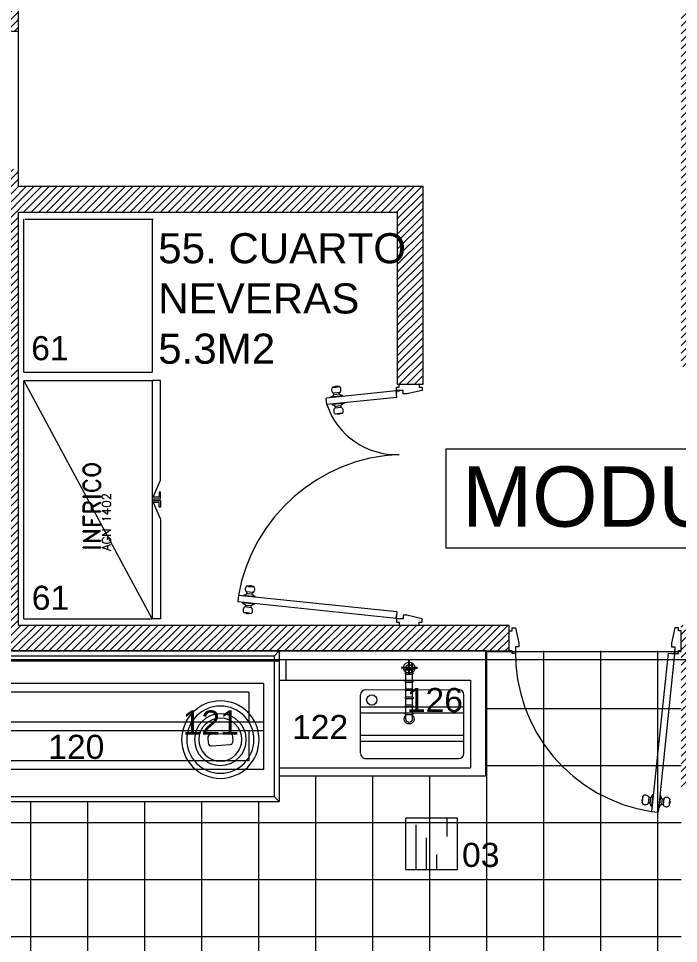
# Model space of a CAD drawing. Extents: x 98839 to 99031, y 101876 to 101926.
# Drawn here: x 98883.83 to 98887.67, y 101909.7 to 101915.07 of the extents above; entities that cross this region are included whole.
import ezdxf
from ezdxf.enums import TextEntityAlignment as Align

# ---------------------------------------------------------------- set-up
doc = ezdxf.new("R2010")
doc.units = 0
doc.header["$LTSCALE"] = 8
doc.header["$MEASUREMENT"] = 0
doc.linetypes.add('DASHDOTX2', pattern=[2, 1, -0.5, 0, -0.5])
doc.linetypes.add('HIDDEN', pattern=[0.375, 0.25, -0.125])
doc.layers.get('0').update_dxf_attribs({"linetype": 'CONTINUOUS', "lineweight": 9})
for name, color, linetype, lineweight in [('5- 0.18 (muebles fijos)', 3, 'CONTINUOUS', 18), ('A_ACHU-1', 253, 'CONTINUOUS', 0), ('A_CARP-MAD', 46, 'CONTINUOUS', 18), ('A_CLRA-YESO', 71, 'CONTINUOUS', 18), ('A_EJES', 75, 'DASHDOTX2', 5), ('A_MUEB-FIJO', 3, 'CONTINUOUS', 15), ('A_MURO', 7, 'CONTINUOUS', 20), ('A_PISO-ACHU', 251, 'CONTINUOUS', 0), ('A_PROY', 16, 'HIDDEN', 5), ('A_PUER', 134, 'CONTINUOUS', 18), ('A_TEXT', 154, 'CONTINUOUS', 0), ('MOBILIARIO', 3, 'CONTINUOUS', 15)]:
    doc.layers.add(name, color=color, linetype=linetype, lineweight=lineweight)
doc.layers.add('BORRAME', color=1, linetype='CONTINUOUS')
doc.styles.add('DIM', font='arial.ttf')
doc.styles.add('ROMAND', font='romand.shx')
pattern_1 = [(45, (0, 0), (-0.022097086912, 0.022097086912), [])]

# ---------------------------------------------------------------- blocks, each defined once
blk = doc.blocks.new('MD-200-7C-flat-1')
at = {"color": 3}
for p, q in [((-12.4, 174.6), (1847.8, 307.1)), ((1847.8, 307.1), (1910, -565.7)), ((-12.4, 174.6), (49.7, -698.2)), ((1910, -565.7), (49.7, -698.2))]:
    blk.add_line(p, q, dxfattribs=at)
at = {"color": 4}
for p, q in [((19.6, 146.8), (1820, 275)), ((1820, 275), (1847.8, 307.1)), ((1820, 275), (1878, -537.9)), ((19.6, 146.8), (-12.4, 174.6)), ((19.6, 146.8), (77.5, -666.2)), ((1878, -537.9), (77.5, -666.2)), ((1878, -537.9), (1910, -565.7)), ((77.5, -666.2), (49.7, -698.2))]:
    blk.add_line(p, q, dxfattribs=at)
at = {"color": 4, "ltscale": 10}
blk.add_line((-8.2, 114.7), (1852.1, 247.2), dxfattribs=at)
at = {"layer": 'BORRAME', "style": 'ROMAND', "flags": 9}
for tag, p in [('CODIGO', (896.9, -233.5)), ('DESCRIPCION', (857.2, -266.4)), ('TIPO', (924.4, -291.7)), ('SUBAPARATOS_QUE_TIENE', (759.7, -332.1)), ('CODIGO_DE_ZONA', (823.1, -357.6)), ('NUMERO_DE_POSICION', (790.6, -390)), ('VARIABLE_ANCHO', (836.2, -446.9)), ('VARIABLE_LARGO', (837.4, -416.8))]:
    blk.add_attdef(tag, p, '', height=20, rotation=4.0753, dxfattribs=at)
blk = doc.blocks.new('VS')
at = {"color": 0, "linetype": 'ByBlock'}
for radius in [150, 125]:
    blk.add_circle((0, 0), radius, dxfattribs=at)
at = {"layer": 'BORRAME', "style": 'ROMAND', "flags": 9}
for tag, p in [('CODIGO', (-0.1, -1.1)), ('DESCRIPCION', (-0.1, -31.1)), ('TIPO', (-0.1, -61.1)), ('ORDEN_DEL_SUBAPARATO', (-0.1, -91.1)), ('PERTENECE_AL_APARATO', (-0.1, -121.1)), ('CODIGO_DE_ZONA', (-0.1, -151.1)), ('NUMERO_DE_POSICION', (-0.1, -181.1)), ('VARIABLE_LARGO', (-0.1, -211.1)), ('VARIABLE_ANCHO', (-0.1, -241.1))]:
    blk.add_attdef(tag, text='', height=20, dxfattribs=at).set_placement(p, align=Align.MIDDLE)
blk = doc.blocks.new('CUBO')
at = {"color": 0, "linetype": 'ByBlock'}
blk.add_lwpolyline([(-52.6, 32.8), (52.6, 32.8, -0.414214), (72.6, 12.8), (72.6, -12.8, -0.414214), (52.6, -32.8), (-52.6, -32.8, -0.414214), (-72.6, -12.8), (-72.6, 12.8, -0.414214)], format="xyb", close=True, dxfattribs=at)
for radius in [225, 195]:
    blk.add_circle((0, 0), radius, dxfattribs=at)
blk = doc.blocks.new('ES-$-1-SMV')
at = {"color": 0, "linetype": 'ByBlock'}
for p, q in [((0, 0), (0, -500)), ((0, 0), (1000, 0)), ((1000, 0), (1000, -500)), ((0, -225), (1000, -225)), ((0, -275), (1000, -275)), ((0, -500), (1000, -500))]:
    blk.add_line(p, q, dxfattribs=at)
at = {"color": 2, "linetype": 'ByBlock'}
for p, q in [((50, -50), (50, -225)), ((50, -50), (950, -50)), ((950, -50), (950, -225)), ((50, -275), (50, -450)), ((950, -275), (950, -450)), ((50, -450), (950, -450))]:
    blk.add_line(p, q, dxfattribs=at)
at = {"layer": 'BORRAME', "style": 'ROMAND', "flags": 9}
for tag, p in [('CODIGO', (473.7, -139.7)), ('DESCRIPCION', (473.7, -169.7)), ('TIPO', (473.7, -199.7)), ('SUBAPARATOS_QUE_TIENE', (473.7, -229.7)), ('CODIGO_DE_ZONA', (473.7, -259.7)), ('NUMERO_DE_POSICION', (473.7, -289.7)), ('VARIABLE_LARGO', (473.7, -319.7)), ('VARIABLE_ANCHO', (473.7, -349.7))]:
    blk.add_attdef(tag, text='', height=20, dxfattribs=at).set_placement(p, align=Align.MIDDLE)
blk = doc.blocks.new('AGN-1402')
at = {"color": 4, "linetype": 'ByBlock'}
blk.add_line((0, -744), (1385, 0), dxfattribs=at)
at = {"color": 0, "linetype": 'ByBlock'}
for p, q in [((0, 0), (0, -744)), ((0, 0), (1385, 0)), ((1385, 0), (1385, -744)), ((1385, -744), (0, -744))]:
    blk.add_line(p, q, dxfattribs=at)
at = {"color": 4, "linetype": 'ByBlock'}
for points in [[(687, -744), (687, -794), (648.1, -794), (648.1, -786.5), (677, -786.5), (677, -750.5), (579.8, -794), (0, -794), (0, -744)], [(698, -744), (698, -794), (736.9, -794), (736.9, -786.5), (708, -786.5), (708, -750.5), (805.2, -794), (1385, -794), (1385, -744)]]:
    blk.add_lwpolyline(points, dxfattribs=at)
at = {"layer": 'BORRAME', "style": 'ROMAND'}
for s, height, p in [('INFRICO', 100, (394.8, -444.2, 0)), ('AGN 1402', 50, (394.8, -504.6, 0))]:
    blk.add_text(s, height=height, dxfattribs=at).set_placement(p)
at = {"layer": 'BORRAME', "style": 'ROMAND', "flags": 9}
for tag, p in [('CODIGO', (659.5, -59.1)), ('DESCRIPCION', (659.5, -89.1)), ('SUBAPARATOS_QUE_TIENE', (659.5, -149.1)), ('TIPO', (659.5, -119.1)), ('NUMERO_DE_POSICION', (659.5, -209.1)), ('CODIGO_DE_ZONA', (659.5, -179.1)), ('VARIABLE_ANCHO', (659.5, -269.1)), ('VARIABLE_LARGO', (659.5, -239.1))]:
    blk.add_attdef(tag, text='', height=20, dxfattribs=at).set_placement(p, align=Align.MIDDLE)
blk = doc.blocks.new('GF-6634-flat-1')
at = {"color": 3}
for p, q in [((-18.6, -4.9), (-18.3, -9.6)), ((-18.3, -9.6), (19.4, -6.9)), ((-17.6, -19), (20.1, -16.3)), ((-16.6, -33.1), (-17.6, -19)), ((-16.6, -33.1), (21.1, -30.4)), ((-15.9, -42.6), (21.8, -39.9)), ((-13.2, -80.3), (-15.9, -42.6)), ((19.1, -2.2), (19.4, -6.9)), ((21.1, -30.4), (20.1, -16.3)), ((24.5, -77.6), (21.8, -39.9)), ((-13.2, -80.3), (24.5, -77.6)), ((-12.6, -89.7), (25.1, -87)), ((-9.9, -127.4), (-12.6, -89.7)), ((27.8, -124.7), (25.1, -87)), ((-9.9, -127.4), (27.8, -124.7)), ((-9.2, -136.8), (28.5, -134.1)), ((-6.5, -174.5), (-9.2, -136.8)), ((31.2, -171.8), (28.5, -134.1)), ((-6.5, -174.5), (31.2, -171.8)), ((-5.8, -183.9), (31.9, -181.2)), ((-3.2, -221.6), (-5.8, -183.9)), ((34.5, -218.9), (31.9, -181.2)), ((-3.2, -221.6), (34.5, -218.9)), ((-2.5, -231), (35.2, -228.4)), ((0.1, -266.8), (-2.5, -231)), ((0.1, -266.8), (37.8, -264.1)), ((37.8, -264.1), (35.2, -228.4)), ((0.7, -276.2), (38.4, -273.5)), ((2.6, -301.7), (0.7, -276.2)), ((40.3, -299), (38.4, -273.5))]:
    blk.add_line(p, q, dxfattribs=at)
for centre, radius, start, end in [((0.3, -3.5), 33.1, 308.9252, 239.2253), ((0.3, -3.5), 18.9, 4.0753, 184.0753), ((-17.9, -14.3), 4.72, 94.0753, 274.0753), ((-16.2, -37.8), 4.72, 94.0753, 274.0753), ((19.8, -11.6), 4.72, 274.0753, 94.0753), ((21.4, -35.2), 4.72, 274.0753, 94.0753), ((-12.9, -85), 4.72, 94.0753, 274.0753), ((24.8, -82.3), 4.72, 274.0753, 94.0753), ((-9.5, -132.1), 4.72, 94.0753, 274.0753), ((28.2, -129.4), 4.72, 274.0753, 94.0753), ((-6.2, -179.2), 4.72, 94.0753, 274.0753), ((31.5, -176.5), 4.72, 274.0753, 94.0753), ((-2.8, -226.3), 4.72, 94.0753, 274.0753), ((0.4, -271.5), 4.72, 94.0753, 274.0753), ((34.9, -223.6), 4.72, 274.0753, 94.0753), ((38.1, -268.8), 4.72, 274.0753, 94.0753), ((21.4, -300.4), 28.3, 135.8856, 52.2649), ((21.4, -300.4), 18.9, 184.0753, 4.0753)]:
    blk.add_arc(centre, radius, start, end, dxfattribs=at)
at = {"layer": 'BORRAME'}
for p, q in [((3, -42.4), (-3, 42.4)), ((-45.7, -6.8), (46.2, -0.2))]:
    blk.add_line(p, q, dxfattribs=at)
at = {"layer": 'BORRAME', "style": 'ROMAND', "flags": 9}
for tag, p in [('DESCRIPCION', (-107.5, -122)), ('CODIGO', (-67.9, -89.1)), ('SUBAPARATOS_QUE_TIENE', (-205, -187.6)), ('TIPO', (-40.3, -147.2)), ('NUMERO_DE_POSICION', (-174.2, -245.6)), ('CODIGO_DE_ZONA', (-141.6, -213.2)), ('VARIABLE_ANCHO', (-128.6, -302.5)), ('VARIABLE_LARGO', (-127.4, -272.3))]:
    blk.add_attdef(tag, p, '', height=20, rotation=4.0753, dxfattribs=at)
blk = doc.blocks.new('MR-120-7-D-flat-1')
at = {"color": 3}
for p, q in [((1197, 85.3), (0, 0)), ((1248.5, -637.9), (1197, 85.3)), ((0, 0), (12.1, -169.6)), ((51.5, -723.2), (1248.5, -637.9)), ((48.3, -678.3), (51.5, -723.2))]:
    blk.add_line(p, q, dxfattribs=at)
at = {"color": 2}
for p, q in [((43.4, -47), (1200.5, 35.4)), ((52, -166.7), (43.4, -47)), ((12.1, -169.6), (1119.3, -90.7)), ((1119.3, -90.7), (1155.5, -599.4)), ((516.8, -188.7), (1055.5, -150.4)), ((1111.7, -517.3), (1087.5, -178.2)), ((513.2, -559.9), (489, -220.8)), ((545.3, -587.7), (1083.9, -549.4)), ((48.3, -678.3), (1155.5, -599.4))]:
    blk.add_line(p, q, dxfattribs=at)
at = {"color": 4}
for p, q in [((494, -290.6), (1092.5, -248)), ((496.5, -325.5), (1095, -282.9)), ((505.7, -455.2), (1104.2, -412.6)), ((508.2, -490.1), (1106.7, -447.5))]:
    blk.add_line(p, q, dxfattribs=at)
blk.add_circle((556, -246.1), 30, dxfattribs=at)
at = {"color": 2}
for centre, start, end in [((1057.6, -180.3), 4.0753, 94.0753), ((519, -218.7), 94.0753, 184.0753), ((1081.7, -519.4), 274.0753, 4.0753), ((543.1, -557.8), 184.0753, 274.0753)]:
    blk.add_arc(centre, 30, start, end, dxfattribs=at)
at = {"layer": 'BORRAME'}
for p, q in [((747.2, -45.4), (807.1, -41.1)), ((779.3, -73.2), (775, -13.3))]:
    blk.add_line(p, q, dxfattribs=at)
at = {"layer": 'BORRAME', "style": 'ROMAND', "flags": 9}
for tag, p in [('DESCRIPCION', (713.9, -246.2)), ('CODIGO', (753.6, -213.3)), ('SUBAPARATOS_QUE_TIENE', (616.5, -311.8)), ('TIPO', (781.2, -271.5)), ('CODIGO_DE_ZONA', (679.9, -337.4)), ('NUMERO_DE_POSICION', (647.3, -369.8)), ('VARIABLE_LARGO', (694.1, -396.5)), ('VARIABLE_ANCHO', (692.9, -426.7))]:
    blk.add_attdef(tag, p, '', height=20, rotation=4.0753, dxfattribs=at)
blk = doc.blocks.new('I-30-30')
at = {"color": 0, "linetype": 'ByBlock'}
for p, q in [((0, 0), (0, -300)), ((0, 0), (300, 0)), ((300, 0), (300, -300)), ((0, -300), (300, -300))]:
    blk.add_line(p, q, dxfattribs=at)
at = {"color": 4, "linetype": 'ByBlock'}
for p, q in [((0, -60), (260, -60)), ((0, -120), (183.7, -120)), ((0, -180), (87.9, -180)), ((190.9, -240), (300, -240))]:
    blk.add_line(p, q, dxfattribs=at)
at = {"layer": 'BORRAME', "style": 'ROMAND', "flags": 9}
for tag, p in [('DESCRIPCION', (151.1, -363.7)), ('CODIGO', (151.1, -333.7)), ('SUBAPARATOS_QUE_TIENE', (151.1, -423.7)), ('TIPO', (151.1, -393.7)), ('NUMERO_DE_POSICION', (151.1, -483.7)), ('CODIGO_DE_ZONA', (151.1, -453.7)), ('VARIABLE_ANCHO', (151.1, -543.7)), ('VARIABLE_LARGO', (151.1, -513.7))]:
    blk.add_attdef(tag, text='', height=20, dxfattribs=at).set_placement(p, align=Align.MIDDLE)
blk = doc.blocks.new('puerta mad 1mt')
at = {"layer": '5- 0.18 (muebles fijos)'}
blk.add_line((0.1553, 0.9898), (0.1553, 0.9898), dxfattribs=at)
at = {"layer": 'A_ACHU-1'}
for p, q in [((0.1118, 0.9685), (0.101, 0.9521)), ((0.1045, 0.8989), (0.1118, 0.9685)), ((0.1148, 0.9682), (0.1118, 0.9685)), ((0.1148, 0.9682), (0.1118, 0.9685)), ((0.0483, 0.9343), (0.0494, 0.9455)), ((0.0483, 0.9343), (0.0509, 0.934)), ((0.0494, 0.9455), (0.0521, 0.9453)), ((0.0494, 0.9197), (0.0509, 0.934)), ((0.0509, 0.934), (0.0535, 0.9595)), ((0.0842, 0.9161), (0.0884, 0.9559)), ((0.0946, 0.9197), (0.0847, 0.9208)), ((0.0978, 0.9502), (0.0879, 0.9512)), ((0.0944, 0.9176), (0.098, 0.9524)), ((0.0973, 0.9173), (0.0944, 0.9176)), ((0.1045, 0.8989), (0.0973, 0.9173)), ((0.101, 0.9521), (0.098, 0.9524)), ((0.1483, 0.8943), (0.1556, 0.964)), ((0.1526, 0.9643), (0.1556, 0.964)), ((0.1526, 0.9643), (0.1556, 0.964)), ((0.1556, 0.964), (0.1628, 0.9456)), ((0.162, 0.9105), (0.1657, 0.9453)), ((0.1628, 0.9456), (0.1657, 0.9453)), ((0.1654, 0.9431), (0.1754, 0.9421)), ((0.1717, 0.907), (0.1759, 0.9468)), ((0.2065, 0.9033), (0.208, 0.9176)), ((0.208, 0.9176), (0.2107, 0.9431)), ((0.2107, 0.9173), (0.208, 0.9176)), ((0.2118, 0.9286), (0.2092, 0.9289)), ((0.2107, 0.9173), (0.2118, 0.9286)), ((0.1075, 0.8986), (0.1045, 0.8989)), ((0.1453, 0.8946), (0.1483, 0.8943)), ((0.1483, 0.8943), (0.1591, 0.9108)), ((0.1591, 0.9108), (0.162, 0.9105)), ((0.1623, 0.9127), (0.1722, 0.9116)), ((0.0213, 0.057), (0.0199, 0.057)), ((0.0214, 0.0735), (0.0213, 0.057)), ((0.0214, 0.0735), (0.0218, 0.0785)), ((0.0215, 0.0755), (0.038, 0.0741)), ((0.0216, 0.0765), (0.0307, 0.0757)), ((0.0381, 0.0751), (0.038, 0.0741))]:
    blk.add_line(p, q, dxfattribs=at)
blk.add_circle((0.0215, 0.075), 0.00188, dxfattribs=at)
for centre, radius, start, end in [((-0.0402, 0.9492), 0.0943, 341.7975, 6.2754), ((0.0685, 0.9345), 0.0242, 217.6393, 310.4336), ((0.0692, 0.9411), 0.0242, 37.6393, 130.4336), ((0.1916, 0.9284), 0.0242, 37.6393, 130.4336), ((0.3003, 0.9136), 0.0943, 161.7975, 186.2754), ((0.1909, 0.9217), 0.0242, 217.6393, 310.4336), ((0.0215, 0.075), 0.000938, 85, 265), ((0.0215, 0.075), 0.000937, 265, 85)]:
    blk.add_arc(centre, radius, start, end, dxfattribs=at)
at = {"layer": 'A_CARP-MAD'}
for points in [[(-0.017, -0.058), (0, -0.058), (0, -0.075), (0.02, -0.075), (0.04, 0.015), (0.04, 0.035), (0.02, 0.035), (0.02, 0.075), (0, 0.075), (0, 0.058), (-0.017, 0.058)], [(0.983, -0.058), (0.966, -0.058), (0.966, -0.075), (0.946, -0.075), (0.926, 0.015), (0.926, 0.035), (0.946, 0.035), (0.946, 0.075), (0.966, 0.075), (0.966, 0.058), (0.983, 0.058)]]:
    blk.add_lwpolyline(points, close=True, dxfattribs=at)
at = {"layer": 'A_PROY'}
blk.add_arc((0.0162, 0.0728), 0.9299, 358.9025, 81.3874, dxfattribs=at)
at = {"layer": 'A_PUER'}
for p, q in [((0.0216, 0.0765), (0.1176, 0.9956)), ((0.0595, 0.0732), (0.1555, 0.9923)), ((0.1555, 0.9923), (0.1176, 0.9956)), ((0.0595, 0.0732), (0.0216, 0.0765))]:
    blk.add_line(p, q, dxfattribs=at)
blk = doc.blocks.new('puerta 11')
at = {"layer": '5- 0.18 (muebles fijos)'}
for p, q in [((-1.2277, 0.9898), (-1.2277, 0.9898)), ((-0.1186, 0.4761), (-0.1186, 0.4761))]:
    blk.add_line(p, q, dxfattribs=at)
at = {"layer": 'A_ACHU-1'}
for p, q in [((-1.2712, 0.9685), (-1.282, 0.9521)), ((-1.2785, 0.8989), (-1.2712, 0.9685)), ((-1.2682, 0.9682), (-1.2712, 0.9685)), ((-1.2682, 0.9682), (-1.2712, 0.9685)), ((-1.3347, 0.9343), (-1.3336, 0.9455)), ((-1.3347, 0.9343), (-1.3321, 0.934)), ((-1.3336, 0.9455), (-1.3309, 0.9453)), ((-1.3336, 0.9197), (-1.3321, 0.934)), ((-1.3321, 0.934), (-1.3295, 0.9595)), ((-1.2988, 0.9161), (-1.2946, 0.9559)), ((-1.2884, 0.9197), (-1.2983, 0.9208)), ((-1.2852, 0.9502), (-1.2951, 0.9512)), ((-1.2886, 0.9176), (-1.285, 0.9524)), ((-1.2857, 0.9173), (-1.2886, 0.9176)), ((-1.2785, 0.8989), (-1.2857, 0.9173)), ((-1.282, 0.9521), (-1.285, 0.9524)), ((-1.2347, 0.8943), (-1.2274, 0.964)), ((-1.2304, 0.9643), (-1.2274, 0.964)), ((-1.2304, 0.9643), (-1.2274, 0.964)), ((-1.2274, 0.964), (-1.2202, 0.9456)), ((-1.221, 0.9105), (-1.2173, 0.9453)), ((-1.2202, 0.9456), (-1.2173, 0.9453)), ((-1.2176, 0.9431), (-1.2076, 0.9421)), ((-1.2113, 0.907), (-1.2071, 0.9468)), ((-1.1765, 0.9033), (-1.175, 0.9176)), ((-1.175, 0.9176), (-1.1723, 0.9431)), ((-1.1723, 0.9173), (-1.175, 0.9176)), ((-1.1712, 0.9286), (-1.1738, 0.9289)), ((-1.1723, 0.9173), (-1.1712, 0.9286)), ((-1.2755, 0.8986), (-1.2785, 0.8989)), ((-1.2377, 0.8946), (-1.2347, 0.8943)), ((-1.2347, 0.8943), (-1.2239, 0.9108)), ((-1.2239, 0.9108), (-1.221, 0.9105)), ((-1.2207, 0.9127), (-1.2108, 0.9116)), ((-0.1351, 0.3933), (-0.1392, 0.4331)), ((-0.1261, 0.4319), (-0.129, 0.4316)), ((-0.1254, 0.3968), (-0.129, 0.4316)), ((-0.1189, 0.4503), (-0.1261, 0.4319)), ((-0.1159, 0.4506), (-0.1189, 0.4503)), ((-0.1159, 0.4506), (-0.1189, 0.4503)), ((-0.1116, 0.3807), (-0.1189, 0.4503)), ((-0.0781, 0.4545), (-0.0751, 0.4548)), ((-0.0781, 0.4545), (-0.0751, 0.4548)), ((-0.0751, 0.4548), (-0.0643, 0.4384)), ((-0.0679, 0.3852), (-0.0751, 0.4548)), ((-0.0643, 0.4384), (-0.0614, 0.4387)), ((-0.0577, 0.4039), (-0.0614, 0.4387)), ((-0.0612, 0.4365), (-0.0512, 0.4375)), ((-0.0475, 0.4024), (-0.0517, 0.4422)), ((-0.0142, 0.4203), (-0.0169, 0.4459)), ((-0.0128, 0.4319), (-0.0154, 0.4316)), ((-0.0116, 0.4206), (-0.0128, 0.4319)), ((-0.1752, 0.4149), (-0.1725, 0.4152)), ((-0.174, 0.4036), (-0.1752, 0.4149)), ((-0.1714, 0.4039), (-0.174, 0.4294)), ((-0.174, 0.4036), (-0.1714, 0.4039)), ((-0.1699, 0.3897), (-0.1714, 0.4039)), ((-0.1288, 0.4294), (-0.1387, 0.4284)), ((-0.1256, 0.399), (-0.1356, 0.398)), ((-0.1225, 0.3971), (-0.1254, 0.3968)), ((-0.1116, 0.3807), (-0.1225, 0.3971)), ((-0.1086, 0.381), (-0.1116, 0.3807)), ((-0.0708, 0.3849), (-0.0679, 0.3852)), ((-0.0679, 0.3852), (-0.0607, 0.4036)), ((-0.0607, 0.4036), (-0.0577, 0.4039)), ((-0.058, 0.4061), (-0.048, 0.4071)), ((-0.0116, 0.4206), (-0.0142, 0.4203)), ((-0.0127, 0.4061), (-0.0142, 0.4203)), ((-1.3617, 0.057), (-1.3631, 0.057)), ((-1.3616, 0.0735), (-1.3617, 0.057)), ((-1.3616, 0.0735), (-1.3612, 0.0785)), ((-1.3615, 0.0755), (-1.345, 0.0741)), ((-1.3614, 0.0765), (-1.3523, 0.0757)), ((-1.3449, 0.0751), (-1.345, 0.0741)), ((-0.0551, 0.0751), (-0.055, 0.0741)), ((-0.0385, 0.0755), (-0.055, 0.0741)), ((-0.0386, 0.0765), (-0.0477, 0.0757)), ((-0.0384, 0.0735), (-0.0388, 0.0785)), ((-0.0384, 0.0735), (-0.0383, 0.057)), ((-0.0383, 0.057), (-0.0369, 0.057))]:
    blk.add_line(p, q, dxfattribs=at)
for centre in [(-1.3615, 0.075), (-0.0385, 0.075)]:
    blk.add_circle(centre, 0.00188, dxfattribs=at)
for centre, radius, start, end in [((-1.4232, 0.9492), 0.0943, 341.7975, 6.2754), ((-1.3145, 0.9345), 0.0242, 217.6393, 310.4336), ((-1.3138, 0.9411), 0.0242, 37.6393, 130.4336), ((-1.1914, 0.9284), 0.0242, 37.6393, 130.4336), ((-1.0827, 0.9136), 0.0943, 161.7975, 186.2754), ((-1.1921, 0.9217), 0.0242, 217.6393, 310.4336), ((-0.1549, 0.4147), 0.0242, 49.5664, 142.3607), ((-0.0326, 0.4275), 0.0242, 49.5664, 142.3607), ((0.0769, 0.4355), 0.0943, 173.7246, 198.2025), ((-0.2637, 0.4), 0.0943, 353.7246, 18.2025), ((-0.1542, 0.408), 0.0242, 229.5664, 322.3607), ((-0.0319, 0.4208), 0.0242, 229.5664, 322.3607), ((-1.3615, 0.075), 0.000938, 85, 265), ((-1.3615, 0.075), 0.000937, 265, 85), ((-0.0385, 0.075), 0.000937, 95, 275), ((-0.0385, 0.075), 0.000938, 275, 95)]:
    blk.add_arc(centre, radius, start, end, dxfattribs=at)
at = {"layer": 'A_CARP-MAD'}
for points in [[(-1.4, -0.058), (-1.383, -0.058), (-1.383, -0.075), (-1.363, -0.075), (-1.343, 0.015), (-1.343, 0.035), (-1.363, 0.035), (-1.363, 0.075), (-1.383, 0.075), (-1.383, 0.058), (-1.4, 0.058)], [(0, -0.058), (-0.017, -0.058), (-0.017, -0.075), (-0.037, -0.075), (-0.057, 0.015), (-0.057, 0.035), (-0.037, 0.035), (-0.037, 0.075), (-0.017, 0.075), (-0.017, 0.058), (0, 0.058)]]:
    blk.add_lwpolyline(points, close=True, dxfattribs=at)
at = {"layer": 'A_PROY'}
for centre, radius, start, end in [((-1.3983, 0.0164), 0.9907, 2.4077, 80.0702), ((0.0164, 0.0754), 0.4253, 108.544, 182.3422)]:
    blk.add_arc(centre, radius, start, end, dxfattribs=at)
at = {"layer": 'A_PUER'}
for p, q in [((-1.3614, 0.0765), (-1.2654, 0.9956)), ((-1.3235, 0.0732), (-1.2275, 0.9923)), ((-1.2275, 0.9923), (-1.2654, 0.9956)), ((-0.1188, 0.4786), (-0.081, 0.4819)), ((-0.0765, 0.0732), (-0.1188, 0.4786)), ((-0.0386, 0.0765), (-0.081, 0.4819)), ((-1.3235, 0.0732), (-1.3614, 0.0765)), ((-0.0765, 0.0732), (-0.0386, 0.0765))]:
    blk.add_line(p, q, dxfattribs=at)
blk = doc.blocks.new('A$C004831D2')
at = {"rotation": 90}
blk.add_blockref('puerta 11', (4.62, 9.35), dxfattribs=at)

msp = doc.modelspace()

# ---------------------------------------------------------------- hatches: boundary and pattern name
at = {"layer": 'A_CLRA-YESO', "true_color": 0x57ad00}
h = msp.add_hatch(dxfattribs=at)
h.set_pattern_fill('ANSI31', color=74, scale=0.25)
h.set_pattern_definition(pattern_1)
h.paths.add_polyline_path([(98882.8897, 101913.0944), (98881.2347, 101913.0944), (98881.2347, 101912.9444), (98882.8897, 101912.9444)])
h.paths.add_polyline_path([(98883.8347, 101915.1494), (98881.2347, 101915.1494), (98881.2347, 101914.9994), (98883.8347, 101914.9994)])
h.paths.add_polyline_path([(98882.8597, 101917.2044), (98881.2347, 101917.2044), (98881.2347, 101917.0544), (98882.8597, 101917.0544)])
h = msp.add_hatch(dxfattribs=at)
h.set_pattern_fill('ANSI31', color=74, scale=0.25)
h.set_pattern_definition(pattern_1)
h.paths.add_polyline_path([(98887.8347, 101908.4494), (98887.6847, 101908.4494), (98887.6847, 101905.4494), (98887.8347, 101905.4494), (98887.8347, 101906.0494), (98890.4347, 101906.0494), (98890.4347, 101906.1994), (98887.8347, 101906.1994)])
h.paths.add_polyline_path([(98890.4347, 101909.5994), (98887.6847, 101909.5994), (98887.6847, 101909.4494), (98890.4347, 101909.4494)])
h.paths.add_polyline_path([(98887.8347, 101911.3994), (98890.1847, 101911.3994), (98890.1847, 101911.5494), (98887.6847, 101911.5494), (98887.6847, 101910.5994), (98887.8347, 101910.5994)])
h.paths.add_polyline_path([(98886.6847, 101911.5494), (98883.8347, 101911.5494), (98883.8347, 101913.9494), (98886.0347, 101913.9494), (98886.0347, 101912.9494), (98886.1847, 101912.9494), (98886.1847, 101914.0994), (98883.8347, 101914.0994), (98883.8347, 101914.1992), (98883.6847, 101914.1992), (98883.6847, 101911.5494), (98881.4847, 101911.5494), (98881.4847, 101911.3994), (98886.6847, 101911.3994)])
h.paths.add_polyline_path([(98890.4347, 101913.1994), (98890.4347, 101913.1994), (98887.8347, 101913.1994), (98887.8347, 101916.0494), (98890.5847, 101916.0494), (98890.5847, 101916.5244), (98890.4347, 101916.5244), (98890.4347, 101916.1994), (98884.8347, 101916.1994), (98884.8347, 101916.0494), (98887.6847, 101916.0494), (98887.6847, 101913.0494), (98890.4347, 101913.0494)])
at = {"layer": 'A_PISO-ACHU'}
h = msp.add_hatch(dxfattribs=at)
h.set_pattern_fill('NET', color=256, scale=2.65, angle=89.9993)
h.set_pattern_definition([(89.99933, (98762.0064, 101996.5282), (-0.33125, 3.9e-06), []), (179.99933, (98762.0064, 101996.5282), (-3.9e-06, -0.33125), [])])
h.paths.add_polyline_path([(98890.4347, 101903.5993), (98890.4347, 101903.63), (98890.4347, 101903.8832), (98890.4347, 101903.6587), (98890.4347, 101903.9494), (98888.5847, 101903.9494), (98888.4471, 101903.9494), (98888.1532, 101903.9494), (98887.9497, 101903.9493), (98881.4848, 101904.0551), (98881.2347, 101904.0551), (98881.2349, 101904.8395), (98881.9338, 101904.8393), (98881.9347, 101909.5995), (98881.7847, 101909.5995), (98881.7847, 101909.9828), (98881.2347, 101909.9828), (98881.234, 101910.7995), (98883.4847, 101910.7995), (98883.4847, 101910.5245), (98885.3497, 101910.5244), (98885.3497, 101910.6744), (98886.5497, 101910.6744), (98886.5497, 101911.3994), (98887.6847, 101911.3994), (98887.6847, 101908.4494), (98885.4848, 101908.4494), (98885.4848, 101909.0096), (98884.1548, 101909.0096), (98884.1548, 101905.4494), (98885.4848, 101905.4494), (98885.4848, 101908.4494), (98887.6847, 101908.4494), (98887.6847, 101905.4494), (98887.8347, 101905.4494), (98887.8347, 101905.5494), (98890.4347, 101905.5494)])

# ---------------------------------------------------------------- linework, layer by layer
at = {"layer": 'A_EJES'}
msp.add_line((98879.9253, 101911.3495), (98894.6809, 101911.3495), dxfattribs=at)
at = {"layer": 'A_MUEB-FIJO'}
msp.add_line((98883.8662, 101913.0199), (98883.8662, 101913.9075), dxfattribs=at)
at = {"layer": 'A_MUEB-FIJO', "linetype": 'ByBlock'}
for p, q in [((98883.8727, 101913.9075), (98884.6167, 101913.9075)), ((98884.6102, 101913.9075), (98884.6102, 101913.0199)), ((98883.8662, 101913.0199), (98884.6102, 101913.0199))]:
    msp.add_line(p, q, dxfattribs=at)
at = {"layer": 'A_MURO'}
for p, q in [((98883.8347, 101914.9994), (98883.8347, 101915.1494)), ((98883.8347, 101914.9994), (98881.2347, 101914.9994)), ((98883.8347, 101914.0994), (98883.8347, 101914.1992)), ((98883.8347, 101914.0994), (98886.1847, 101914.0994)), ((98883.8347, 101913.9494), (98886.0347, 101913.9494)), ((98883.8347, 101911.5494), (98883.8347, 101913.9494)), ((98883.8347, 101911.5494), (98886.6847, 101911.5494)), ((98886.6847, 101911.3994), (98886.6847, 101911.5494)), ((98881.4847, 101911.3994), (98886.6847, 101911.3994))]:
    msp.add_line(p, q, dxfattribs=at)
msp.add_lwpolyline([(98886.0347, 101913.9494), (98886.0347, 101912.9494), (98886.1847, 101912.9494), (98886.1847, 101914.0994)], dxfattribs=at)
at = {"layer": 'A_PISO-ACHU'}
msp.add_line((98883.8347, 101914.1992), (98883.8347, 101915.9492), dxfattribs=at)
at = {"layer": 'A_TEXT'}
msp.add_lwpolyline([(98886.3186, 101912.5743), (98889.0262, 101912.5743), (98889.0262, 101911.9971), (98886.3186, 101911.9971)], close=True, dxfattribs=at)

# ---------------------------------------------------------------- block references
msp.add_blockref('A$C004831D2', (98881.4847, 101903.5994))
at = {"layer": 'A_MUEB-FIJO', "lineweight": 9, "yscale": 0.001}
for name, p, xscale, zscale, rotation in [('MD-200-7C-flat-1', (98885.3497, 101911.2244), -0.001, 0.001, 4.074583333591741), ('MR-120-7-D-flat-1', (98885.3497, 101911.3994), 0.001, 0.001, 355.9240791455188), ('GF-6634-flat-1', (98886.1041, 101911.3046), -0.001, 0.001, 4.074583333591741), ('ES-$-1-SMV', (98885.2584, 101911.2099), -0.0017, 0.001700000000000001, 359.9993312395553), ('CUBO', (98885.0074, 101910.8841), -0.001, 0.001, 4.074583333591741), ('VS', (98885.0074, 101910.8841), -0.0009999999999999998, 0.001, 9.781704947786434)]:
    msp.add_blockref(name, p, dxfattribs=dict(at, xscale=xscale, zscale=zscale, rotation=rotation))
at = {"layer": 'A_PUER', "rotation": 180.0042664728492}
msp.add_blockref('puerta mad 1mt', (98887.6677, 101911.459), dxfattribs=at)
at = {"layer": 'MOBILIARIO', "xscale": 0.001, "yscale": 0.001, "zscale": 0.001, "rotation": 89.99933123955533}
for name, p in [('AGN-1402', (98883.8662, 101911.5859)), ('I-30-30', (98886.0844, 101910.1295))]:
    msp.add_blockref(name, p, dxfattribs=at)

# ---------------------------------------------------------------- texts
at = {"layer": 'A_TEXT', "style": 'DIM'}
for s, p in [('61  ', (98883.9085, 101913.0887)), ('61  ', (98883.9116, 101911.6384)), ('126 ', (98886.0901, 101911.0442)), ('121 ', (98884.7884, 101910.9138)), ('122 ', (98885.4235, 101910.8875)), ('120 ', (98884.0071, 101910.7721)), ('03  ', (98886.4112, 101910.1443))]:
    msp.add_text(s, height=0.14, dxfattribs=at).set_placement(p)
at = {"layer": 'A_TEXT', "attachment_point": 1, "style": 'DIM'}
for s, insert, char_height, width in [('55. CUARTO NEVERAS\\P5.3M2', (98884.6463, 101913.8269), 0.175, 2.003368), ('MODULO 3', (98886.4109, 101912.4714), 0.35, 4.964295)]:
    msp.add_mtext(s, dxfattribs=dict(at, insert=insert, char_height=char_height, width=width))

doc.saveas('drawing.dxf')
